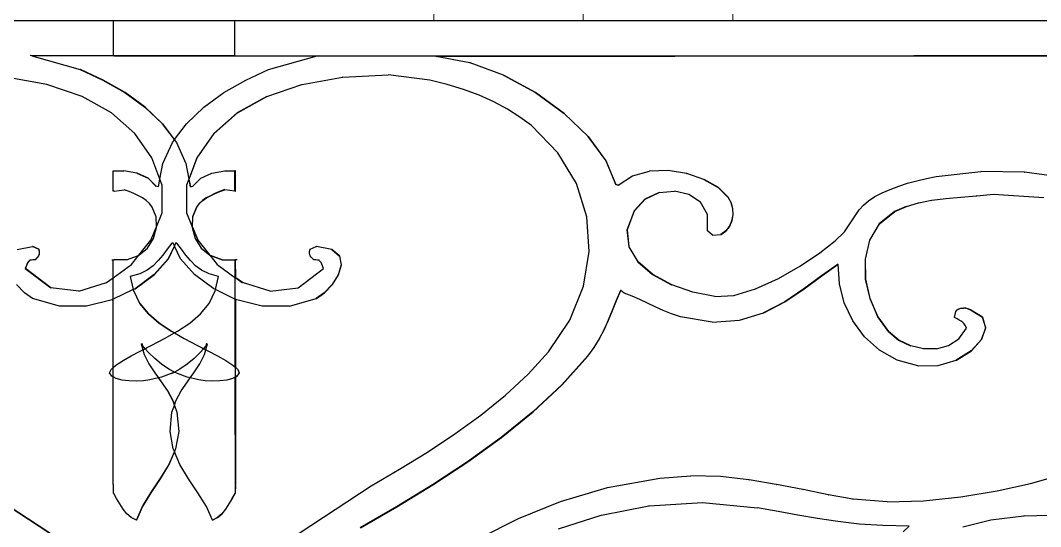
# Model space of a CAD drawing. Header units: inches. Extents: x 3672 to 10975, y -27382 to -746.
# Drawn here: x 4884.15 to 4901.2, y -26983.05 to -26974.6 of the extents above; entities that cross this region are included whole.
import ezdxf

# ---------------------------------------------------------------- set-up
doc = ezdxf.new("R2010")
doc.units = ezdxf.units.IN
doc.header["$LTSCALE"] = 17
doc.header["$MEASUREMENT"] = 0
doc.layers.add('25 BOT BAR', color=12, linetype='Continuous', lineweight=25)
doc.layers.add('WINDOW FRAME', color=161, linetype='Continuous', lineweight=20)

# ---------------------------------------------------------------- blocks, each defined once
blk = doc.blocks.new('A$Ce488fd43')
for p, q in [((0, 24), (58.463, 24)), ((28.377, 24), (28.377, 23.411)), ((30.411, 23.411), (30.411, 24)), ((26.991, 23.414), (26.988, 23.414)), ((27.014, 23.407), (26.991, 23.414)), ((28.377, 23.411), (26.991, 23.414)), ((27.018, 23.407), (27.014, 23.407)), ((27.018, 23.407), (27.825, 23.18)), ((28.377, 23.407), (27.018, 23.407)), ((28.377, 23.411), (28.377, 23.407)), ((29.4, 23.409), (28.377, 23.411)), ((28.389, 23.407), (28.377, 23.407)), ((28.389, 23.407), (29.4, 23.409)), ((28.389, 23.407), (30.411, 23.407)), ((30.411, 23.411), (29.4, 23.409)), ((30.411, 23.407), (29.4, 23.409)), ((30.411, 23.411), (30.422, 23.411)), ((30.411, 23.407), (30.411, 23.411)), ((30.411, 23.407), (30.422, 23.407)), ((30.422, 23.411), (31.808, 23.414)), ((30.422, 23.411), (30.422, 23.407)), ((30.422, 23.407), (31.782, 23.407)), ((30.97, 23.18), (31.782, 23.407)), ((31.782, 23.407), (31.808, 23.414)), ((31.782, 23.407), (41.755, 23.407)), ((33.774, 23.4), (33.77, 23.4)), ((33.774, 23.4), (41.755, 23.407)), ((34.335, 23.293), (33.774, 23.4)), ((41.747, 23.407), (49.862, 23.414)), ((41.747, 23.407), (49.86, 23.407)), ((41.759, 23.407), (41.755, 23.407)), ((47.361, 23.412), (41.759, 23.407)), ((41.759, 23.407), (47.361, 23.407)), ((34.335, 23.293), (34.339, 23.293)), ((34.897, 23.084), (34.339, 23.293)), ((27.267, 22.932), (26.588, 23.054)), ((27.825, 23.18), (28.205, 23.004)), ((27.829, 23.18), (27.825, 23.18)), ((28.209, 23.004), (27.829, 23.18)), ((30.59, 23.004), (30.97, 23.18)), ((31.533, 22.932), (32.208, 23.054)), ((32.212, 23.054), (32.208, 23.054)), ((32.212, 23.054), (32.973, 23.092)), ((33.668, 23.005), (32.973, 23.092)), ((34.897, 23.084), (34.901, 23.084)), ((34.897, 23.084), (35.431, 22.794)), ((35.435, 22.794), (34.901, 23.084)), ((27.855, 22.73), (27.267, 22.932)), ((28.205, 23.004), (28.57, 22.795)), ((28.209, 23.004), (28.205, 23.004)), ((28.574, 22.795), (28.209, 23.004)), ((30.225, 22.795), (30.59, 23.004)), ((30.945, 22.73), (31.529, 22.932)), ((31.529, 22.932), (31.533, 22.932)), ((33.956, 22.933), (33.668, 23.005)), ((34.23, 22.848), (33.956, 22.933)), ((34.491, 22.75), (34.23, 22.848)), ((28.347, 22.455), (27.855, 22.73)), ((28.57, 22.795), (28.906, 22.553)), ((28.574, 22.795), (28.57, 22.795)), ((28.91, 22.553), (28.574, 22.795)), ((29.889, 22.553), (30.225, 22.795)), ((30.941, 22.73), (30.449, 22.455)), ((30.453, 22.455), (30.945, 22.73)), ((30.941, 22.73), (30.945, 22.73)), ((34.736, 22.639), (34.491, 22.75)), ((35.431, 22.794), (35.435, 22.794)), ((35.431, 22.794), (35.911, 22.445)), ((35.915, 22.445), (35.435, 22.794)), ((28.906, 22.553), (29.198, 22.276)), ((28.91, 22.553), (28.906, 22.553)), ((29.202, 22.276), (28.91, 22.553)), ((29.598, 22.276), (29.889, 22.553)), ((34.964, 22.518), (34.736, 22.639)), ((35.174, 22.386), (34.964, 22.518)), ((28.737, 22.113), (28.347, 22.455)), ((30.449, 22.455), (30.058, 22.113)), ((30.062, 22.113), (30.453, 22.455)), ((30.449, 22.455), (30.453, 22.455)), ((35.364, 22.243), (35.174, 22.386)), ((35.911, 22.445), (36.312, 22.06)), ((35.911, 22.445), (35.915, 22.445)), ((36.316, 22.06), (35.915, 22.445)), ((29.202, 22.276), (29.198, 22.276)), ((29.198, 22.276), (29.398, 22.008)), ((29.4, 22.011), (29.202, 22.276)), ((29.4, 22.011), (29.598, 22.276)), ((35.808, 21.79), (35.364, 22.243)), ((29.022, 21.708), (28.737, 22.113)), ((29.364, 21.963), (29.398, 22.008)), ((29.398, 22.008), (29.4, 22.011)), ((29.398, 22.008), (29.431, 21.963)), ((30.058, 22.113), (29.774, 21.708)), ((29.778, 21.708), (30.062, 22.113)), ((30.058, 22.113), (30.062, 22.113)), ((36.312, 22.06), (36.608, 21.658)), ((36.312, 22.06), (36.316, 22.06)), ((36.612, 21.658), (36.316, 22.06)), ((29.204, 21.611), (29.364, 21.963)), ((29.431, 21.963), (29.592, 21.611)), ((29.156, 21.352), (29.022, 21.708)), ((29.774, 21.708), (29.643, 21.359)), ((29.644, 21.352), (29.778, 21.708)), ((29.774, 21.708), (29.778, 21.708)), ((36.116, 21.277), (35.808, 21.79)), ((36.608, 21.658), (36.612, 21.658)), ((36.608, 21.658), (36.774, 21.263)), ((36.778, 21.263), (36.612, 21.658)), ((28.377, 21.488), (28.389, 21.488)), ((28.377, 21.147), (28.377, 21.488)), ((28.389, 21.488), (28.552, 21.486)), ((28.552, 21.486), (28.556, 21.486)), ((28.773, 21.447), (28.556, 21.486)), ((29.156, 21.352), (29.204, 21.611)), ((29.592, 21.611), (29.64, 21.352)), ((30.023, 21.447), (30.243, 21.486)), ((30.243, 21.486), (30.41, 21.488)), ((30.422, 21.488), (30.41, 21.488)), ((30.411, 21.148), (30.41, 21.488)), ((30.422, 21.147), (30.422, 21.488)), ((37.052, 21.405), (37.337, 21.484)), ((37.652, 21.493), (37.337, 21.484)), ((37.959, 21.443), (37.652, 21.493)), ((28.773, 21.447), (28.777, 21.447)), ((28.773, 21.447), (28.958, 21.364)), ((28.962, 21.364), (28.777, 21.447)), ((28.958, 21.364), (28.962, 21.364)), ((28.958, 21.364), (29.09, 21.233)), ((29.094, 21.233), (28.962, 21.364)), ((29.131, 21.22), (29.156, 21.352)), ((29.195, 21.248), (29.156, 21.352)), ((29.64, 21.352), (29.601, 21.248)), ((29.643, 21.359), (29.64, 21.352)), ((29.64, 21.352), (29.665, 21.219)), ((29.644, 21.352), (29.643, 21.359)), ((29.668, 21.22), (29.644, 21.352)), ((29.706, 21.233), (29.838, 21.364)), ((29.838, 21.364), (30.023, 21.447)), ((36.816, 21.249), (37.052, 21.405)), ((37.959, 21.443), (37.963, 21.443)), ((38.247, 21.345), (37.963, 21.443)), ((38.247, 21.345), (38.251, 21.345)), ((38.247, 21.345), (38.487, 21.208)), ((38.491, 21.208), (38.251, 21.345)), ((41.652, 21.281), (41.806, 21.324)), ((41.806, 21.324), (41.966, 21.362)), ((41.966, 21.362), (42.129, 21.394)), ((42.129, 21.394), (42.878, 21.478)), ((42.878, 21.478), (42.882, 21.478)), ((43.599, 21.467), (42.882, 21.478)), ((43.599, 21.467), (43.603, 21.467)), ((44.277, 21.375), (43.603, 21.467)), ((28.389, 21.148), (28.377, 21.147)), ((28.389, 21.148), (28.56, 21.174)), ((28.642, 21.141), (28.56, 21.174)), ((29.09, 21.233), (29.094, 21.233)), ((29.131, 21.22), (29.094, 21.233)), ((29.131, 21.219), (29.131, 21.22)), ((29.192, 20.789), (29.195, 21.248)), ((29.601, 21.248), (29.603, 20.789)), ((29.665, 21.219), (29.668, 21.22)), ((29.668, 21.22), (29.706, 21.233)), ((30.237, 21.175), (30.154, 21.141)), ((30.158, 21.141), (30.24, 21.174)), ((30.24, 21.174), (30.237, 21.175)), ((30.411, 21.148), (30.24, 21.174)), ((30.411, 21.148), (30.422, 21.147)), ((36.289, 20.722), (36.116, 21.277)), ((36.774, 21.263), (36.778, 21.263)), ((36.816, 21.249), (36.778, 21.263)), ((36.778, 21.263), (36.815, 21.248)), ((36.815, 21.248), (36.816, 21.249)), ((37.502, 21.124), (37.754, 21.148)), ((37.995, 21.094), (37.754, 21.148)), ((38.487, 21.208), (38.491, 21.208)), ((38.487, 21.208), (38.654, 21.043)), ((38.658, 21.043), (38.491, 21.208)), ((41.229, 21.121), (41.362, 21.179)), ((41.362, 21.179), (41.503, 21.232)), ((41.503, 21.232), (41.652, 21.281)), ((28.721, 21.108), (28.642, 21.141)), ((28.796, 21.073), (28.721, 21.108)), ((28.866, 21.035), (28.796, 21.073)), ((28.929, 20.991), (28.866, 21.035)), ((28.983, 20.941), (28.929, 20.991)), ((29.867, 20.991), (29.812, 20.941)), ((29.816, 20.941), (29.871, 20.991)), ((29.93, 21.035), (29.867, 20.991)), ((29.871, 20.991), (29.867, 20.991)), ((29.871, 20.991), (29.934, 21.035)), ((29.999, 21.073), (29.93, 21.035)), ((29.934, 21.035), (29.93, 21.035)), ((29.934, 21.035), (30.003, 21.073)), ((30.074, 21.108), (29.999, 21.073)), ((30.003, 21.073), (29.999, 21.073)), ((30.003, 21.073), (30.078, 21.108)), ((30.154, 21.141), (30.074, 21.108)), ((30.078, 21.108), (30.074, 21.108)), ((30.078, 21.108), (30.158, 21.141)), ((30.158, 21.141), (30.154, 21.141)), ((37.263, 21.017), (37.081, 20.823)), ((37.085, 20.823), (37.266, 21.017)), ((37.498, 21.124), (37.263, 21.017)), ((37.263, 21.017), (37.266, 21.017)), ((37.266, 21.017), (37.502, 21.124)), ((37.498, 21.124), (37.502, 21.124)), ((38.19, 20.963), (37.995, 21.094)), ((38.654, 21.043), (38.658, 21.043)), ((38.654, 21.043), (38.701, 20.955)), ((38.704, 20.955), (38.658, 21.043)), ((40.915, 20.915), (41, 20.989)), ((41, 20.989), (41.107, 21.058)), ((41.107, 21.058), (41.229, 21.121)), ((41.838, 20.954), (42.054, 20.996)), ((42.054, 20.996), (42.058, 20.996)), ((42.058, 20.996), (42.289, 21.025)), ((42.289, 21.025), (42.293, 21.025)), ((42.293, 21.025), (42.54, 21.048)), ((42.54, 21.048), (42.543, 21.048)), ((42.543, 21.048), (42.806, 21.071)), ((42.81, 21.071), (42.806, 21.071)), ((42.81, 21.071), (43.089, 21.101)), ((43.089, 21.101), (43.927, 21.043)), ((29.029, 20.882), (28.983, 20.941)), ((29.092, 20.72), (29.029, 20.882)), ((29.767, 20.882), (29.703, 20.72)), ((29.707, 20.72), (29.771, 20.882)), ((29.812, 20.941), (29.767, 20.882)), ((29.771, 20.882), (29.767, 20.882)), ((29.771, 20.882), (29.816, 20.941)), ((29.816, 20.941), (29.812, 20.941)), ((37.081, 20.823), (36.963, 20.506)), ((36.967, 20.506), (37.085, 20.823)), ((37.081, 20.823), (37.085, 20.823)), ((38.305, 20.759), (38.19, 20.963)), ((38.701, 20.955), (38.704, 20.955)), ((38.701, 20.955), (38.726, 20.856)), ((38.73, 20.856), (38.704, 20.955)), ((38.726, 20.856), (38.73, 20.856)), ((38.726, 20.856), (38.73, 20.753)), ((38.734, 20.753), (38.73, 20.856)), ((40.785, 20.752), (40.845, 20.836)), ((40.845, 20.836), (40.915, 20.915)), ((41.434, 20.809), (41.176, 20.602)), ((41.18, 20.602), (41.438, 20.809)), ((41.627, 20.894), (41.434, 20.809)), ((41.434, 20.809), (41.438, 20.809)), ((41.438, 20.809), (41.631, 20.894)), ((41.627, 20.894), (41.631, 20.894)), ((41.631, 20.894), (41.834, 20.954)), ((41.834, 20.954), (41.838, 20.954)), ((29.098, 20.556), (29.092, 20.72)), ((29.098, 20.556), (29.192, 20.789)), ((29.603, 20.789), (29.698, 20.556)), ((29.703, 20.72), (29.698, 20.565)), ((29.702, 20.556), (29.707, 20.72)), ((29.707, 20.72), (29.703, 20.72)), ((36.328, 20.144), (36.289, 20.722)), ((38.307, 20.487), (38.305, 20.759)), ((38.712, 20.652), (38.674, 20.56)), ((38.678, 20.56), (38.716, 20.652)), ((38.73, 20.753), (38.712, 20.652)), ((38.712, 20.652), (38.716, 20.652)), ((38.716, 20.652), (38.734, 20.753)), ((38.73, 20.753), (38.734, 20.753)), ((40.666, 20.57), (40.785, 20.752)), ((29.006, 20.33), (29.098, 20.556)), ((29.05, 20.36), (29.099, 20.54)), ((29.099, 20.54), (29.098, 20.556)), ((29.698, 20.556), (29.697, 20.54)), ((29.697, 20.54), (29.746, 20.36)), ((29.702, 20.556), (29.698, 20.565)), ((29.698, 20.565), (29.698, 20.556)), ((29.698, 20.556), (29.701, 20.547)), ((29.701, 20.547), (29.702, 20.556)), ((29.701, 20.547), (29.789, 20.33)), ((29.793, 20.33), (29.702, 20.556)), ((36.963, 20.506), (36.994, 20.22)), ((36.963, 20.506), (36.967, 20.506)), ((36.997, 20.22), (36.967, 20.506)), ((38.389, 20.413), (38.307, 20.487)), ((38.613, 20.484), (38.532, 20.428)), ((38.536, 20.428), (38.617, 20.484)), ((38.674, 20.56), (38.613, 20.484)), ((38.613, 20.484), (38.617, 20.484)), ((38.617, 20.484), (38.678, 20.56)), ((38.674, 20.56), (38.678, 20.56)), ((40.442, 20.318), (40.596, 20.472)), ((40.596, 20.472), (40.666, 20.57)), ((41.176, 20.602), (41.015, 20.33)), ((41.019, 20.33), (41.18, 20.602)), ((41.176, 20.602), (41.18, 20.602)), ((28.805, 20.079), (29.006, 20.33)), ((28.948, 20.198), (29.05, 20.36)), ((29.746, 20.36), (29.847, 20.198)), ((29.789, 20.33), (29.793, 20.33)), ((29.789, 20.33), (29.983, 20.088)), ((29.994, 20.079), (29.793, 20.33)), ((38.389, 20.413), (38.393, 20.413)), ((38.393, 20.413), (38.532, 20.428)), ((38.532, 20.428), (38.536, 20.428)), ((40.187, 20.118), (40.442, 20.318)), ((41.015, 20.33), (40.943, 20.016)), ((40.946, 20.016), (41.019, 20.33)), ((41.015, 20.33), (41.019, 20.33)), ((26.768, 20.175), (27.028, 20.223)), ((27.032, 20.223), (27.028, 20.223)), ((27.028, 20.223), (27.03, 20.223)), ((27.032, 20.223), (27.03, 20.223)), ((27.03, 20.223), (27.131, 20.179)), ((27.135, 20.179), (27.032, 20.223)), ((27.135, 20.179), (27.131, 20.179)), ((27.131, 20.179), (27.139, 20.143)), ((27.143, 20.143), (27.135, 20.179)), ((27.143, 20.143), (27.139, 20.143)), ((27.139, 20.143), (27.141, 20.113)), ((27.145, 20.113), (27.143, 20.143)), ((28.805, 20.079), (28.948, 20.198)), ((29.278, 20.181), (29.205, 20.082)), ((29.356, 20.282), (29.278, 20.181)), ((29.398, 20.237), (29.293, 20.02)), ((29.297, 20.02), (29.4, 20.233)), ((29.376, 20.282), (29.356, 20.282)), ((29.398, 20.237), (29.376, 20.282)), ((29.419, 20.282), (29.398, 20.237)), ((29.4, 20.233), (29.398, 20.237)), ((29.503, 20.02), (29.4, 20.233)), ((29.44, 20.282), (29.419, 20.282)), ((29.518, 20.181), (29.44, 20.282)), ((29.591, 20.082), (29.518, 20.181)), ((29.847, 20.198), (29.991, 20.079)), ((31.655, 20.113), (31.657, 20.143)), ((31.657, 20.143), (31.665, 20.179)), ((31.665, 20.179), (31.767, 20.223)), ((31.767, 20.223), (31.771, 20.223)), ((31.771, 20.223), (31.77, 20.223)), ((32.027, 20.175), (31.771, 20.223)), ((32.027, 20.175), (32.159, 20.066)), ((32.027, 20.175), (32.031, 20.175)), ((32.163, 20.066), (32.031, 20.175)), ((36.234, 19.563), (36.328, 20.144)), ((36.994, 20.22), (36.997, 20.22)), ((36.994, 20.22), (37.145, 19.969)), ((37.149, 19.969), (36.997, 20.22)), ((26.947, 19.96), (26.906, 19.857)), ((26.91, 19.857), (26.951, 19.96)), ((26.962, 19.976), (26.947, 19.96)), ((26.951, 19.96), (26.947, 19.96)), ((26.951, 19.96), (26.966, 19.976)), ((26.972, 19.987), (26.962, 19.976)), ((26.966, 19.976), (26.962, 19.976)), ((26.966, 19.976), (26.976, 19.987)), ((26.981, 19.994), (26.972, 19.987)), ((26.976, 19.987), (26.972, 19.987)), ((26.976, 19.987), (26.985, 19.994)), ((26.985, 19.994), (26.981, 19.994)), ((26.992, 19.998), (26.985, 19.994)), ((26.996, 19.998), (26.992, 19.998)), ((27.008, 19.999), (26.996, 19.998)), ((27.012, 19.999), (27.008, 19.999)), ((27.033, 20.001), (27.012, 19.999)), ((27.037, 20.001), (27.033, 20.001)), ((27.069, 20.004), (27.037, 20.001)), ((27.094, 20.028), (27.069, 20.004)), ((27.073, 20.004), (27.069, 20.004)), ((27.073, 20.004), (27.098, 20.028)), ((27.113, 20.048), (27.094, 20.028)), ((27.098, 20.028), (27.094, 20.028)), ((27.098, 20.028), (27.117, 20.048)), ((27.128, 20.068), (27.113, 20.048)), ((27.117, 20.048), (27.113, 20.048)), ((27.117, 20.048), (27.132, 20.068)), ((27.137, 20.089), (27.128, 20.068)), ((27.132, 20.068), (27.128, 20.068)), ((27.132, 20.068), (27.141, 20.089)), ((27.141, 20.113), (27.137, 20.089)), ((27.141, 20.089), (27.137, 20.089)), ((27.141, 20.089), (27.145, 20.113)), ((27.145, 20.113), (27.141, 20.113)), ((28.354, 20.004), (28.358, 20.004)), ((28.358, 20.004), (28.377, 20.003)), ((28.377, 20.003), (28.389, 20.003)), ((28.377, 19.704), (28.377, 20.003)), ((28.598, 20.001), (28.389, 20.003)), ((28.598, 20.001), (28.797, 20.072)), ((28.682, 19.924), (28.805, 20.079)), ((28.797, 20.072), (28.805, 20.079)), ((29.129, 19.989), (29.045, 19.904)), ((29.293, 20.02), (29.06, 19.757)), ((29.064, 19.757), (29.297, 20.02)), ((29.205, 20.082), (29.129, 19.989)), ((29.297, 20.02), (29.293, 20.02)), ((29.736, 19.757), (29.503, 20.02)), ((29.666, 19.989), (29.591, 20.082)), ((29.751, 19.904), (29.666, 19.989)), ((29.994, 20.079), (29.983, 20.088)), ((29.983, 20.088), (29.991, 20.079)), ((29.991, 20.079), (30.114, 19.924)), ((29.991, 20.079), (29.998, 20.072)), ((30.002, 20.072), (29.994, 20.079)), ((29.998, 20.072), (29.994, 20.079)), ((30.002, 20.072), (29.998, 20.072)), ((30, 20.072), (29.998, 20.072)), ((30, 20.072), (30.197, 20.001)), ((30.197, 20.001), (30.002, 20.072)), ((30.197, 20.001), (30.411, 20.003)), ((30.422, 20.003), (30.411, 20.003)), ((30.411, 20.003), (30.411, 19.713)), ((30.441, 20.004), (30.422, 20.003)), ((30.423, 19.704), (30.422, 20.003)), ((30.445, 20.004), (30.441, 20.004)), ((31.659, 20.089), (31.655, 20.113)), ((31.668, 20.068), (31.659, 20.089)), ((31.683, 20.048), (31.668, 20.068)), ((31.702, 20.028), (31.683, 20.048)), ((31.726, 20.004), (31.702, 20.028)), ((31.763, 20.001), (31.726, 20.004)), ((31.788, 19.999), (31.763, 20.001)), ((31.804, 19.998), (31.788, 19.999)), ((31.815, 19.994), (31.804, 19.998)), ((31.824, 19.987), (31.815, 19.994)), ((31.834, 19.976), (31.824, 19.987)), ((31.849, 19.96), (31.834, 19.976)), ((31.89, 19.857), (31.849, 19.96)), ((32.159, 20.066), (32.188, 19.917)), ((32.159, 20.066), (32.163, 20.066)), ((32.192, 19.917), (32.163, 20.066)), ((37.145, 19.969), (37.391, 19.757)), ((37.145, 19.969), (37.149, 19.969)), ((37.395, 19.757), (37.149, 19.969)), ((39.861, 19.9), (40.187, 20.118)), ((40.943, 20.016), (40.946, 20.016)), ((40.943, 20.016), (40.948, 19.682)), ((40.951, 19.682), (40.946, 20.016)), ((26.906, 19.857), (27.331, 19.537)), ((26.91, 19.857), (26.906, 19.857)), ((27.335, 19.537), (26.91, 19.857)), ((28.377, 19.704), (28.682, 19.924)), ((28.944, 19.83), (28.818, 19.77)), ((29.045, 19.904), (28.944, 19.83)), ((29.852, 19.83), (29.751, 19.904)), ((29.978, 19.77), (29.852, 19.83)), ((30.114, 19.924), (30.411, 19.71)), ((31.465, 19.537), (31.89, 19.857)), ((32.188, 19.917), (32.138, 19.751)), ((32.142, 19.751), (32.192, 19.917)), ((32.188, 19.917), (32.192, 19.917)), ((39.492, 19.69), (39.861, 19.9)), ((40.494, 19.93), (40.213, 19.737)), ((40.217, 19.737), (40.494, 19.928)), ((40.494, 19.928), (40.494, 19.93)), ((40.512, 19.604), (40.494, 19.928)), ((27.799, 19.477), (28.264, 19.623)), ((28.264, 19.623), (28.377, 19.704)), ((28.377, 19.344), (28.377, 19.704)), ((28.818, 19.77), (28.661, 19.725)), ((28.661, 19.725), (28.71, 19.505)), ((29.06, 19.757), (28.74, 19.519)), ((28.744, 19.519), (29.064, 19.757)), ((29.064, 19.757), (29.06, 19.757)), ((30.056, 19.519), (29.736, 19.757)), ((30.135, 19.725), (29.978, 19.77)), ((30.086, 19.505), (30.135, 19.725)), ((30.423, 19.704), (30.411, 19.713)), ((30.411, 19.713), (30.411, 19.71)), ((30.411, 19.71), (30.423, 19.702)), ((30.411, 19.71), (30.411, 19.348)), ((30.536, 19.623), (30.423, 19.704)), ((30.423, 19.702), (30.423, 19.704)), ((30.423, 19.702), (30.532, 19.623)), ((30.532, 19.623), (30.536, 19.623)), ((30.997, 19.477), (30.536, 19.623)), ((32.138, 19.751), (32.035, 19.588)), ((32.038, 19.588), (32.142, 19.751)), ((32.138, 19.751), (32.142, 19.751)), ((37.391, 19.757), (37.705, 19.587)), ((37.391, 19.757), (37.395, 19.757)), ((37.709, 19.587), (37.395, 19.757)), ((39.111, 19.516), (39.492, 19.69)), ((40.213, 19.737), (39.919, 19.518)), ((39.923, 19.518), (40.217, 19.737)), ((40.213, 19.737), (40.217, 19.737)), ((40.948, 19.682), (40.951, 19.682)), ((40.948, 19.682), (41.021, 19.354)), ((41.024, 19.354), (40.951, 19.682)), ((26.893, 19.45), (26.761, 19.588)), ((27.028, 19.359), (26.893, 19.45)), ((27.335, 19.537), (27.331, 19.537)), ((27.799, 19.477), (27.335, 19.537)), ((28.71, 19.505), (28.377, 19.344)), ((28.713, 19.507), (28.71, 19.505)), ((28.71, 19.503), (28.714, 19.505)), ((28.71, 19.505), (28.71, 19.503)), ((28.71, 19.503), (28.715, 19.482)), ((28.74, 19.519), (28.713, 19.507)), ((28.714, 19.505), (28.713, 19.507)), ((28.714, 19.505), (28.744, 19.519)), ((28.719, 19.482), (28.714, 19.505)), ((28.715, 19.482), (28.719, 19.482)), ((28.715, 19.482), (28.819, 19.275)), ((28.823, 19.275), (28.719, 19.482)), ((28.744, 19.519), (28.74, 19.519)), ((29.977, 19.275), (30.081, 19.482)), ((30.086, 19.505), (30.056, 19.519)), ((30.081, 19.482), (30.086, 19.505)), ((30.411, 19.348), (30.086, 19.505)), ((30.997, 19.477), (31.465, 19.537)), ((31.903, 19.45), (31.767, 19.359)), ((31.771, 19.359), (31.907, 19.45)), ((32.035, 19.588), (31.903, 19.45)), ((31.903, 19.45), (31.907, 19.45)), ((31.907, 19.45), (32.038, 19.588)), ((32.035, 19.588), (32.038, 19.588)), ((36.008, 18.997), (36.234, 19.563)), ((36.856, 19.491), (36.784, 19.324)), ((36.788, 19.324), (36.859, 19.489)), ((36.859, 19.489), (36.856, 19.491)), ((36.917, 19.447), (36.859, 19.489)), ((37.049, 19.396), (36.917, 19.447)), ((37.705, 19.587), (37.709, 19.587)), ((38.06, 19.463), (37.709, 19.587)), ((38.06, 19.463), (38.064, 19.463)), ((38.43, 19.389), (38.064, 19.463)), ((38.747, 19.407), (39.111, 19.516)), ((39.919, 19.518), (39.599, 19.302)), ((39.602, 19.302), (39.923, 19.518)), ((39.919, 19.518), (39.923, 19.518)), ((40.594, 19.285), (40.512, 19.604)), ((27.479, 19.227), (27.028, 19.359)), ((28.356, 19.334), (27.932, 19.228)), ((28.377, 19.344), (28.356, 19.334)), ((28.36, 19.334), (28.356, 19.334)), ((28.36, 19.334), (28.377, 19.342)), ((28.377, 19.342), (28.377, 19.344)), ((28.377, 18.206), (28.377, 19.342)), ((28.819, 19.275), (28.964, 19.099)), ((28.819, 19.275), (28.823, 19.275)), ((28.968, 19.099), (28.823, 19.275)), ((29.832, 19.099), (29.977, 19.275)), ((30.423, 19.342), (30.411, 19.348)), ((30.411, 19.348), (30.411, 18.216)), ((30.44, 19.334), (30.423, 19.342)), ((30.423, 18.206), (30.423, 19.342)), ((30.867, 19.228), (30.44, 19.334)), ((31.321, 19.227), (31.767, 19.359)), ((31.767, 19.359), (31.771, 19.359)), ((36.784, 19.324), (36.716, 19.158)), ((36.72, 19.158), (36.788, 19.324)), ((36.784, 19.324), (36.788, 19.324)), ((37.178, 19.338), (37.049, 19.396)), ((37.434, 19.215), (37.178, 19.338)), ((38.43, 19.389), (38.747, 19.407)), ((39.599, 19.302), (39.243, 19.119)), ((39.247, 19.119), (39.602, 19.302)), ((39.599, 19.302), (39.602, 19.302)), ((40.735, 18.984), (40.594, 19.285)), ((41.021, 19.354), (41.024, 19.354)), ((41.021, 19.354), (41.152, 19.053)), ((41.156, 19.053), (41.024, 19.354)), ((27.483, 19.227), (27.479, 19.227)), ((27.928, 19.228), (27.483, 19.227)), ((27.932, 19.228), (27.928, 19.228)), ((28.964, 19.099), (28.968, 19.099)), ((28.964, 19.099), (29.142, 18.947)), ((29.146, 18.947), (28.968, 19.099)), ((29.654, 18.947), (29.832, 19.099)), ((31.321, 19.227), (30.867, 19.228)), ((36.716, 19.158), (36.649, 18.997)), ((36.653, 18.997), (36.72, 19.158)), ((36.716, 19.158), (36.72, 19.158)), ((37.567, 19.155), (37.434, 19.215)), ((37.708, 19.1), (37.567, 19.155)), ((37.857, 19.052), (37.708, 19.1)), ((38.845, 18.996), (39.243, 19.119)), ((39.243, 19.119), (39.247, 19.119)), ((42.435, 19.037), (42.456, 19.14)), ((42.456, 19.14), (42.48, 19.165)), ((42.48, 19.165), (42.51, 19.183)), ((42.51, 19.183), (42.544, 19.194)), ((42.544, 19.194), (42.582, 19.197)), ((42.582, 19.197), (42.585, 19.197)), ((42.585, 19.197), (42.584, 19.197)), ((42.621, 19.194), (42.585, 19.197)), ((42.621, 19.194), (42.625, 19.194)), ((42.661, 19.185), (42.625, 19.194)), ((42.661, 19.185), (42.665, 19.185)), ((42.661, 19.185), (42.701, 19.169)), ((42.705, 19.169), (42.665, 19.185)), ((42.701, 19.169), (42.705, 19.169)), ((42.701, 19.169), (42.901, 19.044)), ((42.905, 19.044), (42.705, 19.169)), ((29.142, 18.947), (29.146, 18.947)), ((29.142, 18.947), (29.344, 18.813)), ((29.347, 18.813), (29.146, 18.947)), ((29.452, 18.813), (29.654, 18.947)), ((35.65, 18.466), (36.008, 18.997)), ((36.649, 18.997), (36.578, 18.838)), ((36.581, 18.838), (36.653, 18.997)), ((36.649, 18.997), (36.653, 18.997)), ((38.383, 18.964), (37.857, 19.052)), ((38.383, 18.964), (38.387, 18.964)), ((38.387, 18.964), (38.841, 18.996)), ((38.841, 18.996), (38.845, 18.996)), ((40.932, 18.716), (40.735, 18.984)), ((41.152, 19.053), (41.156, 19.053)), ((41.152, 19.053), (41.332, 18.803)), ((41.335, 18.803), (41.156, 19.053)), ((42.479, 19.017), (42.435, 19.037)), ((42.515, 18.997), (42.479, 19.017)), ((42.546, 18.978), (42.515, 18.997)), ((42.573, 18.956), (42.546, 18.978)), ((42.596, 18.931), (42.573, 18.956)), ((42.618, 18.9), (42.596, 18.931)), ((42.901, 19.044), (42.905, 19.044)), ((42.901, 19.044), (42.955, 18.869)), ((42.959, 18.869), (42.905, 19.044)), ((29.235, 18.689), (29.398, 18.782)), ((29.344, 18.813), (29.347, 18.813)), ((29.344, 18.813), (29.398, 18.782)), ((29.4, 18.783), (29.347, 18.813)), ((29.398, 18.782), (29.4, 18.783)), ((29.398, 18.782), (29.561, 18.689)), ((29.4, 18.783), (29.452, 18.813)), ((36.578, 18.838), (36.499, 18.685)), ((36.503, 18.685), (36.581, 18.838)), ((36.578, 18.838), (36.581, 18.838)), ((41.332, 18.803), (41.335, 18.803)), ((41.332, 18.803), (41.501, 18.663)), ((41.505, 18.663), (41.335, 18.803)), ((42.51, 18.683), (42.639, 18.862)), ((42.639, 18.862), (42.618, 18.9)), ((42.955, 18.869), (42.885, 18.673)), ((42.889, 18.673), (42.959, 18.869)), ((42.955, 18.869), (42.959, 18.869)), ((28.845, 18.598), (28.849, 18.598)), ((28.845, 18.598), (28.872, 18.499)), ((28.876, 18.501), (28.849, 18.598)), ((28.849, 18.598), (28.865, 18.598)), ((28.865, 18.569), (28.865, 18.598)), ((29.011, 18.569), (29.235, 18.689)), ((29.561, 18.689), (29.785, 18.569)), ((29.924, 18.501), (29.951, 18.598)), ((29.93, 18.598), (29.93, 18.569)), ((29.934, 18.598), (29.93, 18.598)), ((29.934, 18.569), (29.934, 18.598)), ((29.934, 18.598), (29.951, 18.598)), ((36.499, 18.685), (36.409, 18.536)), ((36.413, 18.536), (36.503, 18.685)), ((36.499, 18.685), (36.503, 18.685)), ((41.181, 18.492), (40.932, 18.716)), ((41.501, 18.663), (41.505, 18.663)), ((41.501, 18.663), (41.701, 18.565)), ((41.704, 18.565), (41.505, 18.663)), ((42.336, 18.569), (42.51, 18.683)), ((42.885, 18.673), (42.714, 18.483)), ((42.718, 18.483), (42.889, 18.673)), ((42.885, 18.673), (42.889, 18.673)), ((28.678, 18.4), (28.815, 18.471)), ((28.815, 18.471), (28.872, 18.499)), ((28.911, 18.518), (28.865, 18.569)), ((28.872, 18.499), (28.876, 18.501)), ((28.872, 18.499), (28.893, 18.424)), ((28.876, 18.501), (28.911, 18.518)), ((28.893, 18.424), (28.972, 18.265)), ((28.911, 18.518), (28.933, 18.53)), ((28.965, 18.457), (28.911, 18.518)), ((28.933, 18.53), (29.011, 18.569)), ((29.069, 18.354), (28.965, 18.457)), ((29.83, 18.457), (29.727, 18.354)), ((29.785, 18.569), (29.863, 18.53)), ((29.823, 18.265), (29.902, 18.424)), ((29.885, 18.518), (29.83, 18.457)), ((29.863, 18.53), (29.885, 18.518)), ((29.886, 18.52), (29.885, 18.518)), ((29.885, 18.518), (29.888, 18.517)), ((29.93, 18.569), (29.886, 18.52)), ((29.889, 18.518), (29.886, 18.52)), ((29.888, 18.517), (29.889, 18.518)), ((29.888, 18.517), (29.923, 18.499)), ((29.889, 18.518), (29.934, 18.569)), ((29.924, 18.501), (29.889, 18.518)), ((29.902, 18.424), (29.923, 18.499)), ((29.923, 18.499), (29.924, 18.501)), ((29.923, 18.499), (29.98, 18.471)), ((29.934, 18.569), (29.93, 18.569)), ((29.98, 18.471), (30.118, 18.4)), ((35.31, 18.095), (35.65, 18.466)), ((36.409, 18.536), (36.304, 18.393)), ((36.308, 18.393), (36.413, 18.536)), ((36.409, 18.536), (36.413, 18.536)), ((41.479, 18.327), (41.181, 18.492)), ((41.701, 18.565), (41.704, 18.565)), ((41.916, 18.514), (41.704, 18.565)), ((41.916, 18.514), (41.92, 18.514)), ((42.133, 18.514), (41.92, 18.514)), ((42.133, 18.514), (42.336, 18.569)), ((42.714, 18.483), (42.464, 18.327)), ((42.468, 18.327), (42.718, 18.483)), ((42.714, 18.483), (42.718, 18.483)), ((28.377, 18.206), (28.421, 18.244)), ((28.421, 18.244), (28.54, 18.322)), ((28.54, 18.322), (28.678, 18.4)), ((28.972, 18.265), (29.071, 18.115)), ((29.181, 18.259), (29.069, 18.354)), ((29.307, 18.175), (29.181, 18.259)), ((29.614, 18.259), (29.489, 18.175)), ((29.727, 18.354), (29.614, 18.259)), ((29.725, 18.115), (29.823, 18.265)), ((30.118, 18.4), (30.256, 18.322)), ((30.256, 18.322), (30.375, 18.244)), ((30.375, 18.244), (30.412, 18.212)), ((36.304, 18.393), (35.873, 17.914)), ((35.877, 17.914), (36.308, 18.393)), ((36.304, 18.393), (36.308, 18.393)), ((41.822, 18.232), (41.479, 18.327)), ((42.163, 18.235), (42.464, 18.327)), ((42.464, 18.327), (42.468, 18.327)), ((28.316, 18.115), (28.34, 18.173)), ((28.352, 18.061), (28.316, 18.115)), ((28.34, 18.173), (28.377, 18.206)), ((28.377, 18.047), (28.377, 18.206)), ((29.071, 18.115), (29.132, 18.031)), ((29.346, 18.103), (29.185, 18.043)), ((29.398, 18.129), (29.307, 18.175)), ((29.398, 18.129), (29.346, 18.103)), ((29.35, 18.103), (29.346, 18.103)), ((29.35, 18.103), (29.4, 18.128)), ((29.489, 18.175), (29.398, 18.129)), ((29.4, 18.128), (29.398, 18.129)), ((29.449, 18.103), (29.4, 18.128)), ((29.614, 18.043), (29.449, 18.103)), ((29.664, 18.032), (29.725, 18.115)), ((30.423, 18.206), (30.411, 18.216)), ((30.411, 18.216), (30.412, 18.212)), ((30.412, 18.212), (30.423, 18.202)), ((30.412, 18.212), (30.412, 18.043)), ((30.46, 18.173), (30.423, 18.206)), ((30.423, 18.202), (30.423, 18.206)), ((30.423, 18.202), (30.456, 18.173)), ((30.48, 18.115), (30.444, 18.061)), ((30.448, 18.061), (30.484, 18.115)), ((30.456, 18.173), (30.46, 18.173)), ((30.456, 18.173), (30.48, 18.115)), ((30.484, 18.115), (30.46, 18.173)), ((30.48, 18.115), (30.484, 18.115)), ((34.931, 17.743), (35.31, 18.095)), ((41.822, 18.232), (41.826, 18.232)), ((41.826, 18.232), (42.159, 18.235)), ((42.159, 18.235), (42.163, 18.235)), ((28.377, 18.047), (28.352, 18.061)), ((28.376, 16.25), (28.377, 18.047)), ((28.424, 18.021), (28.377, 18.047)), ((28.523, 17.995), (28.424, 18.021)), ((28.638, 17.981), (28.523, 17.995)), ((28.761, 17.977), (28.638, 17.981)), ((28.882, 17.984), (28.761, 17.977)), ((28.99, 17.998), (28.882, 17.984)), ((29.132, 18.031), (28.99, 17.998)), ((29.132, 18.031), (29.135, 18.032)), ((29.132, 18.031), (29.178, 17.967)), ((29.182, 18.043), (29.135, 18.032)), ((29.182, 17.967), (29.135, 18.032)), ((29.178, 17.967), (29.182, 17.967)), ((29.178, 17.967), (29.282, 17.813)), ((29.185, 18.043), (29.182, 18.043)), ((29.286, 17.813), (29.182, 17.967)), ((29.514, 17.813), (29.618, 17.967)), ((29.664, 18.032), (29.614, 18.043)), ((29.618, 17.967), (29.664, 18.032)), ((29.805, 17.998), (29.664, 18.032)), ((29.914, 17.984), (29.805, 17.998)), ((30.034, 17.977), (29.914, 17.984)), ((30.157, 17.981), (30.034, 17.977)), ((30.273, 17.995), (30.157, 17.981)), ((30.372, 18.021), (30.273, 17.995)), ((30.412, 18.043), (30.372, 18.021)), ((30.411, 18.041), (30.423, 18.047)), ((30.412, 18.043), (30.411, 18.041)), ((30.411, 18.041), (30.413, 16.112)), ((30.423, 18.049), (30.412, 18.043)), ((30.444, 18.061), (30.423, 18.049)), ((30.423, 18.047), (30.448, 18.061)), ((30.423, 18.047), (30.423, 18.049)), ((30.424, 16.25), (30.423, 18.047)), ((30.444, 18.061), (30.448, 18.061)), ((35.873, 17.914), (35.388, 17.462)), ((35.392, 17.462), (35.877, 17.914)), ((35.873, 17.914), (35.877, 17.914)), ((29.282, 17.813), (29.286, 17.813)), ((29.282, 17.813), (29.372, 17.645)), ((29.376, 17.645), (29.286, 17.813)), ((29.424, 17.645), (29.514, 17.813)), ((34.52, 17.41), (34.931, 17.743)), ((29.358, 17.456), (29.398, 17.571)), ((29.372, 17.645), (29.376, 17.645)), ((29.372, 17.645), (29.398, 17.571)), ((29.4, 17.577), (29.376, 17.645)), ((29.398, 17.571), (29.4, 17.577)), ((29.398, 17.571), (29.438, 17.456)), ((29.4, 17.577), (29.424, 17.645)), ((29.325, 17.135), (29.358, 17.456)), ((29.438, 17.456), (29.47, 17.135)), ((34.084, 17.094), (34.52, 17.41)), ((35.388, 17.462), (34.86, 17.035)), ((34.864, 17.035), (35.392, 17.462)), ((35.388, 17.462), (35.392, 17.462)), ((29.378, 16.847), (29.325, 17.135)), ((29.47, 17.135), (29.418, 16.847)), ((33.629, 16.792), (34.084, 17.094)), ((34.86, 17.035), (34.298, 16.631)), ((34.302, 16.631), (34.864, 17.035)), ((34.86, 17.035), (34.864, 17.035)), ((29.398, 16.8), (29.306, 16.585)), ((29.31, 16.585), (29.4, 16.795)), ((29.398, 16.8), (29.378, 16.847)), ((29.418, 16.847), (29.398, 16.8)), ((29.4, 16.795), (29.398, 16.8)), ((29.49, 16.585), (29.4, 16.795)), ((33.161, 16.504), (33.629, 16.792)), ((29.306, 16.585), (29.16, 16.343)), ((29.163, 16.343), (29.31, 16.585)), ((29.306, 16.585), (29.31, 16.585)), ((29.636, 16.343), (29.49, 16.585)), ((34.298, 16.631), (33.711, 16.246)), ((33.715, 16.246), (34.302, 16.631)), ((34.298, 16.631), (34.302, 16.631)), ((32.687, 16.227), (33.161, 16.504)), ((37.51, 16.358), (38.027, 16.397)), ((38.027, 16.397), (38.03, 16.397)), ((38.523, 16.383), (38.03, 16.397)), ((38.523, 16.383), (38.527, 16.383)), ((38.999, 16.33), (38.527, 16.383)), ((43.708, 16.269), (44.195, 16.408)), ((26.109, 16.227), (27.314, 15.436)), ((27.318, 15.436), (26.113, 16.227)), ((28.377, 16.248), (28.376, 16.25)), ((28.377, 16.248), (28.377, 16.107)), ((29.16, 16.343), (29.003, 16.112)), ((29.007, 16.112), (29.163, 16.343)), ((29.16, 16.343), (29.163, 16.343)), ((29.792, 16.112), (29.636, 16.343)), ((30.422, 16.234), (30.413, 16.112)), ((30.422, 16.248), (30.424, 16.25)), ((30.422, 16.234), (30.422, 16.248)), ((30.422, 16.107), (30.422, 16.234)), ((31.481, 15.436), (32.687, 16.227)), ((33.711, 16.246), (33.11, 15.878)), ((33.114, 15.878), (33.715, 16.246)), ((33.711, 16.246), (33.715, 16.246)), ((35.853, 15.966), (36.634, 16.198)), ((36.634, 16.198), (37.51, 16.358)), ((38.999, 16.33), (39.003, 16.33)), ((39.458, 16.253), (39.003, 16.33)), ((39.458, 16.253), (39.462, 16.253)), ((39.9, 16.165), (39.462, 16.253)), ((43.146, 16.144), (43.708, 16.269)), ((28.384, 16.098), (28.377, 16.107)), ((28.433, 16.015), (28.384, 16.098)), ((29.003, 16.112), (28.863, 15.885)), ((28.867, 15.885), (29.007, 16.112)), ((29.003, 16.112), (29.007, 16.112)), ((29.933, 15.885), (29.792, 16.112)), ((30.411, 16.096), (30.362, 16.015)), ((30.366, 16.015), (30.416, 16.098)), ((30.411, 16.096), (30.413, 16.098)), ((30.413, 16.112), (30.412, 16.104)), ((30.412, 16.104), (30.413, 16.098)), ((30.413, 16.098), (30.422, 16.107)), ((30.416, 16.098), (30.413, 16.098)), ((30.416, 16.098), (30.422, 16.107)), ((39.9, 16.165), (39.904, 16.165)), ((40.327, 16.078), (39.904, 16.165)), ((40.327, 16.078), (40.331, 16.078)), ((40.739, 16.007), (40.331, 16.078)), ((41.918, 15.979), (42.54, 16.043)), ((42.54, 16.043), (43.146, 16.144)), ((28.485, 15.928), (28.433, 16.015)), ((28.542, 15.841), (28.485, 15.928)), ((28.863, 15.885), (28.763, 15.656)), ((28.767, 15.656), (28.867, 15.885)), ((28.863, 15.885), (28.867, 15.885)), ((30.033, 15.656), (29.933, 15.885)), ((30.31, 15.928), (30.254, 15.841)), ((30.258, 15.841), (30.314, 15.928)), ((30.362, 16.015), (30.31, 15.928)), ((30.314, 15.928), (30.31, 15.928)), ((30.314, 15.928), (30.366, 16.015)), ((30.366, 16.015), (30.362, 16.015)), ((33.11, 15.878), (32.503, 15.524)), ((32.507, 15.524), (33.114, 15.878)), ((33.11, 15.878), (33.114, 15.878)), ((35.147, 15.68), (35.853, 15.966)), ((36.534, 15.74), (37.33, 15.894)), ((37.334, 15.894), (37.33, 15.894)), ((37.334, 15.894), (38.225, 15.949)), ((38.225, 15.949), (39.145, 15.861)), ((39.486, 15.798), (39.145, 15.861)), ((40.739, 16.007), (40.743, 16.007)), ((41.308, 15.963), (40.743, 16.007)), ((41.308, 15.963), (41.918, 15.979)), ((28.605, 15.763), (28.542, 15.841)), ((28.678, 15.699), (28.605, 15.763)), ((28.763, 15.656), (28.678, 15.699)), ((30.036, 15.656), (30.121, 15.699)), ((30.117, 15.699), (30.036, 15.657)), ((30.19, 15.763), (30.117, 15.699)), ((30.121, 15.699), (30.117, 15.699)), ((30.121, 15.699), (30.194, 15.763)), ((30.254, 15.841), (30.19, 15.763)), ((30.194, 15.763), (30.19, 15.763)), ((30.194, 15.763), (30.258, 15.841)), ((30.258, 15.841), (30.254, 15.841)), ((35.815, 15.509), (36.531, 15.74)), ((36.531, 15.74), (36.534, 15.74)), ((39.815, 15.737), (39.486, 15.798)), ((40.144, 15.68), (39.815, 15.737)), ((43.045, 15.659), (43.594, 15.726)), ((43.598, 15.726), (43.594, 15.726)), ((43.598, 15.726), (44.233, 15.744)), ((28.763, 15.656), (28.767, 15.656)), ((30.036, 15.657), (30.033, 15.656)), ((30.036, 15.656), (30.033, 15.656)), ((30.036, 15.657), (30.036, 15.656)), ((34.496, 15.353), (35.147, 15.68)), ((40.484, 15.63), (40.144, 15.68)), ((40.845, 15.59), (40.484, 15.63)), ((41.24, 15.563), (40.845, 15.59)), ((41.679, 15.553), (41.24, 15.563)), ((41.578, 15.46), (41.679, 15.553)), ((42.573, 15.541), (43.041, 15.659)), ((43.041, 15.659), (43.045, 15.659))]:
    blk.add_line(p, q)

msp = doc.modelspace()

# ---------------------------------------------------------------- linework, layer by layer
at = {"layer": 'WINDOW FRAME'}
msp.add_line((4893.559, -26931.096), (4893.559, -26974.596), dxfattribs=at)
for points in [[(4891.059, -26974.596), (4891.059, -26933.596)], [(4896.059, -26974.596), (4896.059, -26933.596)]]:
    msp.add_lwpolyline(points, dxfattribs=at)

# ---------------------------------------------------------------- block references
at = {"layer": '25 BOT BAR'}
msp.add_blockref('A$Ce488fd43', (4857.327, -26998.596), dxfattribs=at)

doc.saveas('drawing.dxf')
